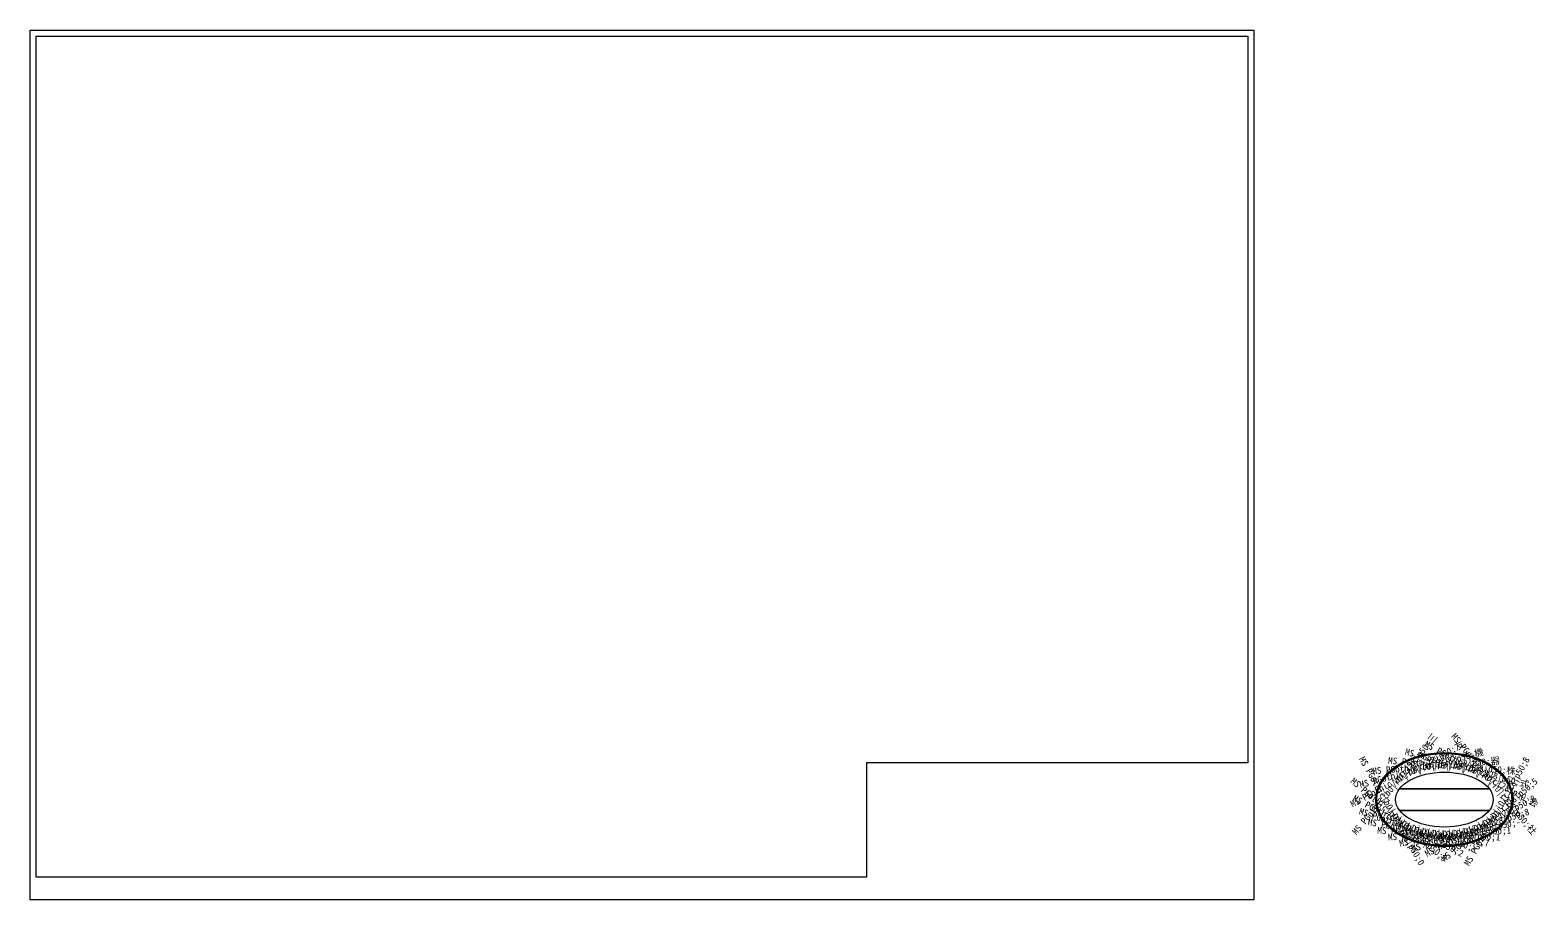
# Model space of a CAD drawing. Units: millimetres, scale not verified. Extents: x -52572 to 20616, y -26431 to 14081.
# Drawn here: x -51413.2 to -50918.9, y -26221 to -25935.7 of the extents above; entities that cross this region are included whole.
import ezdxf
from ezdxf.enums import TextEntityAlignment as Align

# ---------------------------------------------------------------- set-up
doc = ezdxf.new("R2010")
doc.units = ezdxf.units.MM
doc.header["$LTSCALE"] = 100
for name, color, linetype, lineweight in [('0-0_____1', 7, 'Continuous', 18), ('0-6_Viewport', 7, 'Continuous', 18), ('F-E_0', 7, 'Continuous', 18)]:
    doc.layers.add(name, color=color, linetype=linetype, lineweight=lineweight)
doc.layers.add('F-D_0 @ 1', color=7, linetype='Continuous')
doc.styles.add('ＭＳ ゴシック', font='')
doc.styles.get('ＭＳ ゴシック').set_extended_font_data('MS Gothic')

# ---------------------------------------------------------------- blocks, each defined once
blk = doc.blocks.new('A$C5E2A0556')
at = {"layer": 'F-E_0', "color": 1}
for p, q in [((-1.6, 5.6), (27.6, 5.6)), ((-1.6, 5.5), (27.6, 5.5)), ((-1.6, -1.5), (27.6, -1.5)), ((-1.6, -1.6), (27.5, -1.6))]:
    blk.add_line(p, q, dxfattribs=at)
for major_axis, ratio in [((-22.5, 0), 0.685598), ((-22.41, 0), 0.684318), ((-22.32, 0), 0.683027), ((-22.23, 0), 0.681725), ((-22.13, 0), 0.680412), ((-16, 0), 0.5625)]:
    blk.add_ellipse((13, 2), major_axis=major_axis, ratio=ratio, start_param=6.283185307179586, end_param=12.566370614359169, dxfattribs=at)
at = {"layer": 'F-D_0 @ 1', "style": 'ＭＳ ゴシック'}
for s, rotation, p in [('MS PGothic|b0|i0|c128|p50;友', 28.606, (-16.8, -1.2)), ('MS PGothic|b0|i0|c128|p50;三', 50.442, (-15.3, -10.2)), ('MS PGothic|b0|i0|c128|p50;会', 331.395, (5.9, 18.9)), ('MS PGothic|b0|i0|c128|p50;社', 309.589, (14.5, 22.2)), ('MS PGothic|b0|i0|c128|p50;0', 299.515, (-15.7, 15)), ('MS PGothic|b0|i0|c128|p50;機', 15.146, (-14.3, 5.1)), ('MS PGothic|b0|i0|c128|p50;器', 4.774, (-10.5, 9.6)), ('MS PGothic|b0|i0|c128|p50;株', 355.211, (-5.6, 13.1)), ('MS PGothic|b0|i0|c128|p50;式', 344.843, (-0.3, 16.1)), ('MS PGothic|b0|i0|c128|p50;8', 60.44, (21.7, -20.3)), ('MS PGothic|b0|i0|c128|p50;9', 319.543, (-18.4, 7.2)), ('MS PGothic|b0|i0|c128|p50;5', 40.442, (13.5, -19.1)), ('MS PGothic|b0|i0|c128|p50;2', 332.627, (-17.6, 1.1)), ('MS PGothic|b0|i0|c128|p50;8', 27.374, (7.6, -17.5)), ('MS PGothic|b0|i0|c128|p50;-', 342.14, (-15.4, -3.4)), ('MS PGothic|b0|i0|c128|p50;7', 349.854, (-12.4, -7)), ('MS PGothic|b0|i0|c128|p50;-', 10.159, (-1.5, -14.1)), ('MS PGothic|b0|i0|c128|p50;8', 17.869, (2.8, -15.9)), ('MS PGothic|b0|i0|c128|p50;1', 356.709, (-9.1, -9.8)), ('MS PGothic|b0|i0|c128|p50;1', 3.306, (-5.4, -12.1))]:
    blk.add_text(s, height=2.199, rotation=rotation, dxfattribs=at).set_placement(p, align=Align.BOTTOM_LEFT)

msp = doc.modelspace()

# ---------------------------------------------------------------- linework, layer by layer
at = {"layer": '0-0_____1'}
msp.add_lwpolyline([(-51413.2, -25935.7), (-51012, -25935.7), (-51012, -26221), (-51413.2, -26221)], close=True, dxfattribs=at)
at = {"layer": '0-6_Viewport'}
msp.add_lwpolyline([(-51411.2, -25937.7), (-51131, -25937.7), (-51072.7, -25937.7), (-51014, -25937.7), (-51014, -26176.1), (-51139, -26176.1), (-51139, -26213.6), (-51411.2, -26213.6)], close=True, dxfattribs=at)

# ---------------------------------------------------------------- block references
at = {"layer": 'F-E_0'}
msp.add_blockref('A$C5E2A0556', (-50962.5, -26190.1), dxfattribs=at)

doc.saveas('drawing.dxf')
